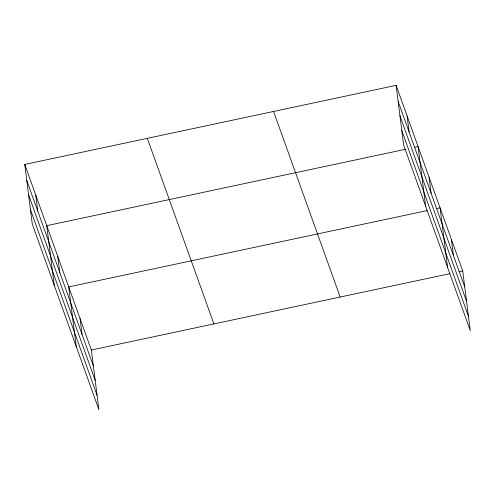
<?xml version="1.0" encoding="UTF-8"?>
<svg xmlns="http://www.w3.org/2000/svg" width="495" height="495" viewBox="0 0 495 495"><rect width="100%" height="100%" fill="white"/><g stroke="black" fill="none" stroke-linecap="round" stroke-linejoin="round"><path stroke-width="0.74" d="M24.75 164.433L91.358 350.014L98.889 409.643L32.28 224.062L24.75 164.433L396.111 85.357L462.72 270.938L470.25 330.567L403.642 144.986L396.111 85.357M405.987 149.181L46.728 225.677L54.264 285.299M414.309 147.405L418.089 146.6L425.62 206.223M427.21 210.579L68.712 286.921L76.242 346.543M436.287 208.649L440.074 207.844L447.604 267.467M91.358 350.014L449.856 273.679M458.933 271.749L462.72 270.938M398.135 101.401L464.743 286.982M399.954 115.781L466.562 301.362M401.822 130.6L468.431 316.181M273.562 111.455L340.17 297.037M147.3 138.34L213.908 323.922M26.773 180.471L93.382 366.053M28.592 194.857L95.201 380.438M30.467 209.676L97.076 395.257M451.397 239.394L453.42 255.432M429.078 177.222L431.108 193.26M407.1 115.978L409.124 132.017M80.035 318.464L82.059 334.509M57.723 256.299L59.747 272.337M35.739 195.055L37.769 211.093"/></g></svg>
